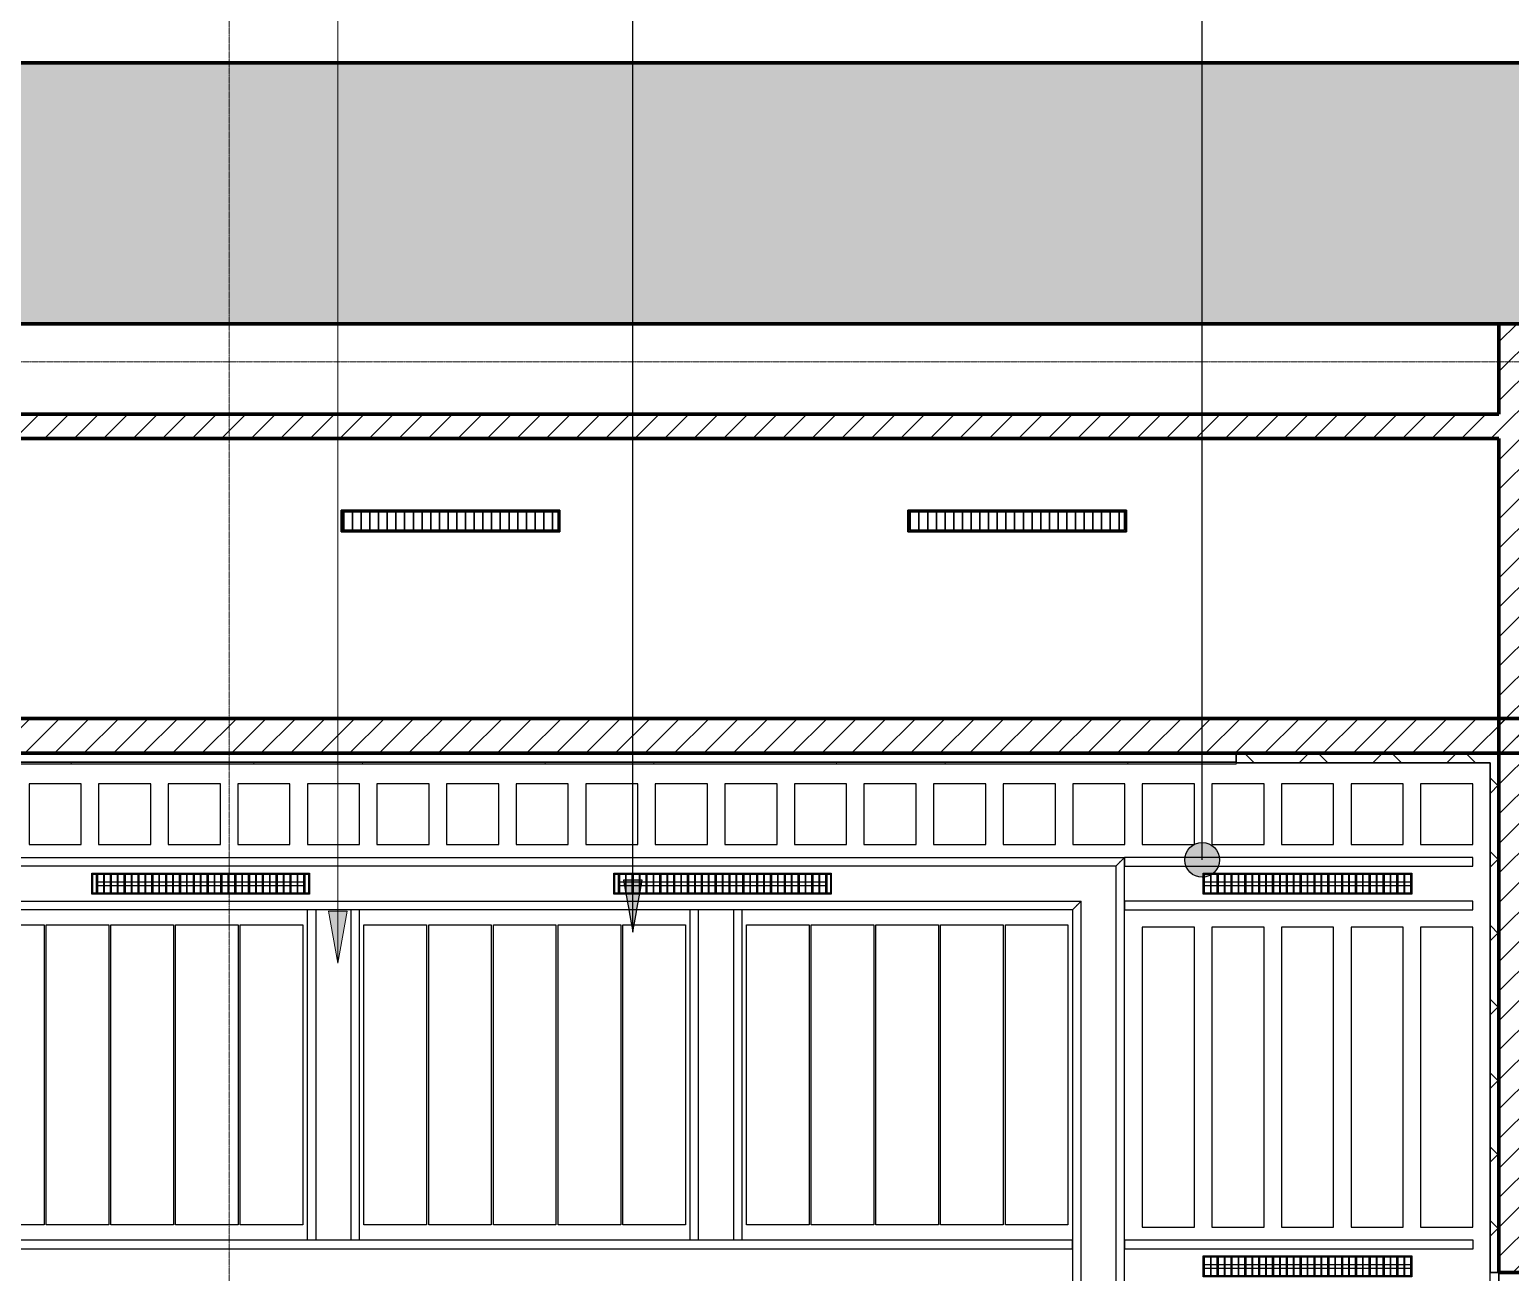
# Model space of a CAD drawing. Header units: millimetres. Extents: x -853432 to -773672, y -18171 to 22484.
# Drawn here: x -837029 to -828516, y 6959 to 14105 of the extents above; entities that cross this region are included whole.
import ezdxf
from ezdxf.xclip import XClip

# ---------------------------------------------------------------- set-up
doc = ezdxf.new("R2010")
doc.units = ezdxf.units.MM
doc.header["$XCLIPFRAME"] = 0
doc.linetypes.add('DPA_Grid _ Level 100', pattern=[10, 5.5, -1.6, 1.3, -1.6])
for name, color, linetype in [('000 - WIPEOUT', 250, 'Continuous'), ('001 - ASCESSORIES', 251, 'Continuous'), ('A04_TUBE SERIES', 2, 'Continuous'), ('A11_ALU.SOLID SHEET', 2, 'Continuous')]:
    doc.layers.add(name, color=color, linetype=linetype)
for name, color, linetype, lineweight in [('A-ANNO-NOTE', 3, 'Continuous', 25), ('A-GLAZ-CURT', 2, 'Continuous', 9), ('A-ROOM-IDEN', 3, 'Continuous', 25), ('A-WALL', 5, 'Continuous', 35), ('A-WALL-FNSH', 2, 'Continuous', 35), ('A-WALL-PATT', 1, 'Continuous', 35), ('E-LITE-EQPM', 2, 'Continuous', 35), ('G-ANNO-TEXT', 3, 'Continuous', 9), ('S-GRID', 251, 'Continuous', 9), ('WALL-E', 2, 'Continuous', 35)]:
    doc.layers.add(name, color=color, linetype=linetype, lineweight=lineweight)
pattern_1 = [(45, (0, 0), (-84.852814, 84.852814), [])]
pattern_2 = [(45, (0, 0), (-212.13203, 212.13203), []), (135, (0, 0), (-212.13203, -212.13203), [])]

# ---------------------------------------------------------------- blocks, each defined once
blk = doc.blocks.new('DPA_AR_LIGHTING_L4 - Standart-18564236-4251-01 ENLARGED CONCOURSE LEVEL - REFLECTED CEILING PLAN - SHEET 2')
at = {"layer": 'E-LITE-EQPM'}
for p, q in [((127.3, -170.9), (127.3, -45.9)), ((127.3, -45.9), (1384.3, -45.9)), ((1381.3, -48.9), (130.3, -48.9)), ((130.3, -48.9), (130.3, -167.9)), ((130.3, -167.9), (130.3, -48.9)), ((130.3, -48.9), (1381.3, -48.9)), ((1374.3, -55.9), (137.3, -55.9)), ((137.3, -160.9), (137.3, -55.9)), ((142.3, -55.9), (142.3, -160.9)), ((192.3, -55.9), (192.3, -160.9)), ((242.3, -55.9), (242.3, -160.9)), ((292.3, -55.9), (292.3, -160.9)), ((342.3, -55.9), (342.3, -160.9)), ((392.3, -55.9), (392.3, -160.9)), ((442.3, -55.9), (442.3, -160.9)), ((492.3, -55.9), (492.3, -160.9)), ((542.3, -55.9), (542.3, -160.9)), ((592.3, -55.9), (592.3, -160.9)), ((642.3, -55.9), (642.3, -160.9)), ((692.3, -55.9), (692.3, -160.9)), ((742.3, -55.9), (742.3, -160.9)), ((792.3, -55.9), (792.3, -160.9)), ((842.3, -55.9), (842.3, -160.9)), ((892.3, -55.9), (892.3, -160.9)), ((942.3, -55.9), (942.3, -160.9)), ((992.3, -55.9), (992.3, -160.9)), ((1042.3, -55.9), (1374.3, -55.9)), ((1042.3, -55.9), (1042.3, -160.9)), ((1092.3, -55.9), (1092.3, -160.9)), ((1142.3, -55.9), (1142.3, -160.9)), ((1192.3, -55.9), (1192.3, -160.9)), ((1242.3, -55.9), (1242.3, -160.9)), ((1292.3, -55.9), (1292.3, -160.9)), ((1342.3, -55.9), (1342.3, -160.9)), ((1374.3, -55.9), (1374.3, -160.9)), ((1381.3, -167.9), (1381.3, -48.9)), ((1381.3, -48.9), (1381.3, -167.9)), ((1384.3, -45.9), (1384.3, -170.9)), ((130.3, -167.9), (1381.3, -167.9)), ((1381.3, -167.9), (130.3, -167.9)), ((1374.3, -160.9), (137.3, -160.9)), ((1384.3, -170.9), (127.3, -170.9))]:
    blk.add_line(p, q, dxfattribs=at)
blk = doc.blocks.new('*U2464')
at = {"layer": 'S-GRID', "linetype": 'DPA_Grid _ Level 100'}
for p, q in [((0, -21399.8), (0, 17622.8)), ((57000, 8615), (-16649.5, 8615))]:
    blk.add_line(p, q, dxfattribs=at)
blk = doc.blocks.new('System Panel - W-06 Feature Wall Printed Pattern-18626475-4251-01 ENLARGED CONCOURSE LEVEL - REFLECTED CEILING PLAN - SHEET 2')
at = {"layer": 'A-GLAZ-CURT'}
for p, q in [((-311.2, 42.5), (-311.2, 57.5)), ((-311.2, 57.5), (311.2, 57.5)), ((311.2, 42.5), (-311.2, 42.5)), ((311.2, 57.5), (311.2, 42.5))]:
    blk.add_line(p, q, dxfattribs=at)
blk = doc.blocks.new('System Panel - W-06 Feature Wall Printed Pattern-18625738-4251-01 ENLARGED CONCOURSE LEVEL - REFLECTED CEILING PLAN - SHEET 2')
at = {"layer": 'A-GLAZ-CURT'}
for p, q in [((-525, 42.5), (-525, 57.5)), ((-525, 57.5), (525, 57.5)), ((525, 42.5), (-525, 42.5)), ((525, 57.5), (525, 42.5))]:
    blk.add_line(p, q, dxfattribs=at)
blk = doc.blocks.new('System Panel - W-06 Feature Wall Printed Pattern-18626476-4251-01 ENLARGED CONCOURSE LEVEL - REFLECTED CEILING PLAN - SHEET 2')
at = {"layer": 'A-GLAZ-CURT'}
for p, q in [((-312.7, 42.5), (-312.7, 57.5)), ((-312.7, 57.5), (312.7, 57.5)), ((312.7, 42.5), (-312.7, 42.5)), ((312.7, 57.5), (312.7, 42.5))]:
    blk.add_line(p, q, dxfattribs=at)
blk = doc.blocks.new('System Panel - W-06 Feature Wall Printed Pattern-18626477-4251-01 ENLARGED CONCOURSE LEVEL - REFLECTED CEILING PLAN - SHEET 2')
at = {"layer": 'A-GLAZ-CURT'}
for p, q in [((-312.5, 42.5), (-312.5, 57.5)), ((-312.5, 57.5), (312.5, 57.5)), ((312.5, 42.5), (-312.5, 42.5)), ((312.5, 57.5), (312.5, 42.5))]:
    blk.add_line(p, q, dxfattribs=at)
blk = doc.blocks.new('*U634')
at = {"layer": 'A-GLAZ-CURT', "rotation": 180}
for name, p in [('System Panel - W-06 Feature Wall Printed Pattern-18626477-4251-01 ENLARGED CONCOURSE LEVEL - REFLECTED CEILING PLAN - SHEET 2', (-1220.7, 6359)), ('System Panel - W-06 Feature Wall Printed Pattern-18625738-4251-01 ENLARGED CONCOURSE LEVEL - REFLECTED CEILING PLAN - SHEET 2', (-383.2, 6359)), ('System Panel - W-06 Feature Wall Printed Pattern-18626477-4251-01 ENLARGED CONCOURSE LEVEL - REFLECTED CEILING PLAN - SHEET 2', (454.3, 6359)), ('System Panel - W-06 Feature Wall Printed Pattern-18625738-4251-01 ENLARGED CONCOURSE LEVEL - REFLECTED CEILING PLAN - SHEET 2', (1291.8, 6359)), ('System Panel - W-06 Feature Wall Printed Pattern-18626477-4251-01 ENLARGED CONCOURSE LEVEL - REFLECTED CEILING PLAN - SHEET 2', (2129.3, 6359)), ('System Panel - W-06 Feature Wall Printed Pattern-18625738-4251-01 ENLARGED CONCOURSE LEVEL - REFLECTED CEILING PLAN - SHEET 2', (2966.8, 6359)), ('System Panel - W-06 Feature Wall Printed Pattern-18626476-4251-01 ENLARGED CONCOURSE LEVEL - REFLECTED CEILING PLAN - SHEET 2', (3804.6, 6359)), ('System Panel - W-06 Feature Wall Printed Pattern-18625738-4251-01 ENLARGED CONCOURSE LEVEL - REFLECTED CEILING PLAN - SHEET 2', (4642.3, 6359)), ('System Panel - W-06 Feature Wall Printed Pattern-18626475-4251-01 ENLARGED CONCOURSE LEVEL - REFLECTED CEILING PLAN - SHEET 2', (5478.6, 6359))]:
    blk.add_blockref(name, p, dxfattribs=at)
blk = doc.blocks.new('*U870')
at = {"color": 1}
blk.add_wipeout([(600, -60), (-600, -60), (-600, 60), (600, 60)], dxfattribs=at).dxf.layer = '000 - WIPEOUT'
at = {"layer": '001 - ASCESSORIES', "color": 0}
blk.add_lwpolyline([(600, -60), (-600, -60), (-600, 60), (600, 60)], close=True, dxfattribs=at)
at = {"layer": '001 - ASCESSORIES'}
for points in [[(-593.5, -55), (-598.5, -55), (-598.5, 55), (-593.5, 55)], [(595, -55), (-595, -55), (-595, 55), (595, 55)], [(-558.8, -55), (-553.8, -55), (-553.8, 55), (-558.8, 55)], [(-514, -55), (-519, -55), (-519, 55), (-514, 55)], [(-479.3, -55), (-474.3, -55), (-474.3, 55), (-479.3, 55)], [(-434.6, -55), (-439.6, -55), (-439.6, 55), (-434.6, 55)], [(-399.8, -55), (-394.8, -55), (-394.8, 55), (-399.8, 55)], [(-355.1, -55), (-360.1, -55), (-360.1, 55), (-355.1, 55)], [(-320.4, -55), (-315.4, -55), (-315.4, 55), (-320.4, 55)], [(-275.6, -55), (-280.6, -55), (-280.6, 55), (-275.6, 55)], [(-240.9, -55), (-235.9, -55), (-235.9, 55), (-240.9, 55)], [(-196.2, -55), (-201.2, -55), (-201.2, 55), (-196.2, 55)], [(-161.4, -55), (-156.4, -55), (-156.4, 55), (-161.4, 55)], [(-116.7, -55), (-121.7, -55), (-121.7, 55), (-116.7, 55)], [(-82, -55), (-77, -55), (-77, 55), (-82, 55)], [(-37.2, -55), (-42.2, -55), (-42.2, 55), (-37.2, 55)], [(-2.5, -55), (2.5, -55), (2.5, 55), (-2.5, 55)], [(42.2, -55), (37.2, -55), (37.2, 55), (42.2, 55)], [(77, -55), (82, -55), (82, 55), (77, 55)], [(121.7, -55), (116.7, -55), (116.7, 55), (121.7, 55)], [(156.4, -55), (161.4, -55), (161.4, 55), (156.4, 55)], [(201.2, -55), (196.2, -55), (196.2, 55), (201.2, 55)], [(235.9, -55), (240.9, -55), (240.9, 55), (235.9, 55)], [(280.6, -55), (275.6, -55), (275.6, 55), (280.6, 55)], [(315.4, -55), (320.4, -55), (320.4, 55), (315.4, 55)], [(360.1, -55), (355.1, -55), (355.1, 55), (360.1, 55)], [(394.8, -55), (399.8, -55), (399.8, 55), (394.8, 55)], [(439.6, -55), (434.6, -55), (434.6, 55), (439.6, 55)], [(474.3, -55), (479.3, -55), (479.3, 55), (474.3, 55)], [(519, -55), (514, -55), (514, 55), (519, 55)], [(553.8, -55), (558.8, -55), (558.8, 55), (553.8, 55)], [(598.5, -55), (593.5, -55), (593.5, 55), (598.5, 55)]]:
    blk.add_lwpolyline(points, close=True, dxfattribs=at)
for points in [[(-593.5, 10), (-558.8, 10)], [(-553.8, 10), (-519, 10)], [(-514, 10), (-479.3, 10)], [(-474.3, 10), (-439.6, 10)], [(-434.6, 10), (-399.8, 10)], [(-394.8, 10), (-360.1, 10)], [(-355.1, 10), (-320.4, 10)], [(-315.4, 10), (-280.6, 10)], [(-275.6, 10), (-240.9, 10)], [(-235.9, 10), (-201.2, 10)], [(-196.2, 10), (-161.4, 10)], [(-156.4, 10), (-121.7, 10)], [(-116.7, 10), (-82, 10)], [(-77, 10), (-42.2, 10)], [(-37.2, 10), (-2.5, 10)], [(2.5, 10), (37.2, 10)], [(42.2, 10), (77, 10)], [(82, 10), (116.7, 10)], [(121.7, 10), (156.4, 10)], [(161.4, 10), (196.2, 10)], [(201.2, 10), (235.9, 10)], [(240.9, 10), (275.6, 10)], [(280.6, 10), (315.4, 10)], [(320.4, 10), (355.1, 10)], [(360.1, 10), (394.8, 10)], [(399.8, 10), (434.6, 10)], [(439.6, 10), (474.3, 10)], [(479.3, 10), (514, 10)], [(519, 10), (553.8, 10)], [(558.8, 10), (593.5, 10)], [(-593.5, -10), (-558.8, -10)], [(-553.8, -10), (-519, -10)], [(-514, -10), (-479.3, -10)], [(-474.3, -10), (-439.6, -10)], [(-434.6, -10), (-399.8, -10)], [(-394.8, -10), (-360.1, -10)], [(-355.1, -10), (-320.4, -10)], [(-315.4, -10), (-280.6, -10)], [(-275.6, -10), (-240.9, -10)], [(-235.9, -10), (-201.2, -10)], [(-196.2, -10), (-161.4, -10)], [(-156.4, -10), (-121.7, -10)], [(-116.7, -10), (-82, -10)], [(-77, -10), (-42.2, -10)], [(-37.2, -10), (-2.5, -10)], [(2.5, -10), (37.2, -10)], [(42.2, -10), (77, -10)], [(82, -10), (116.7, -10)], [(121.7, -10), (156.4, -10)], [(161.4, -10), (196.2, -10)], [(201.2, -10), (235.9, -10)], [(240.9, -10), (275.6, -10)], [(280.6, -10), (315.4, -10)], [(320.4, -10), (355.1, -10)], [(360.1, -10), (394.8, -10)], [(399.8, -10), (434.6, -10)], [(439.6, -10), (474.3, -10)], [(479.3, -10), (514, -10)], [(519, -10), (553.8, -10)], [(558.8, -10), (593.5, -10)]]:
    blk.add_lwpolyline(points, dxfattribs=at)
blk = doc.blocks.new('*U876')
blk.add_attdef('EXTR.OVL-LENGTH_', (-25, -59.1), '', height=5)
blk.add_wipeout([(-25, 0), (25, 0), (25, 2003), (-25, 2003)]).dxf.layer = '000 - WIPEOUT'
blk.add_point((0, 0))
at = {"layer": 'A04_TUBE SERIES', "color": 0}
blk.add_lwpolyline([(-25, 0), (25, 0), (25, 2003), (-25, 2003)], close=True, dxfattribs=at)
blk = doc.blocks.new('*U877')
blk.add_attdef('EXTR.OVL-LENGTH_', (-25, -59.1), '', height=5)
blk.add_wipeout([(-25, 0), (25, 0), (25, 2002), (-25, 2002)]).dxf.layer = '000 - WIPEOUT'
blk.add_point((0, 0))
at = {"layer": 'A04_TUBE SERIES', "color": 0}
blk.add_lwpolyline([(-25, 0), (25, 0), (25, 2002), (-25, 2002)], close=True, dxfattribs=at)
blk = doc.blocks.new('*U1007')
at = {"color": 3}
for points in [[(-862.5, 950), (862.5, 950), (862.5, 650), (-862.5, 650)], [(-862.5, 550), (862.5, 550), (862.5, 250), (-862.5, 250)], [(-862.5, 150), (862.5, 150), (862.5, -150), (-862.5, -150)], [(-862.5, -250), (862.5, -250), (862.5, -550), (-862.5, -550)], [(-862.5, -650), (862.5, -650), (862.5, -950), (-862.5, -950)]]:
    blk.add_wipeout(points, dxfattribs=at).dxf.layer = '000 - WIPEOUT'
at = {"layer": 'A11_ALU.SOLID SHEET', "color": 0, "linetype": 'ByBlock'}
for points in [[(-862.5, 650), (862.5, 650), (862.5, 950), (-862.5, 950)], [(-862.5, 250), (862.5, 250), (862.5, 550), (-862.5, 550)], [(-862.5, -150), (862.5, -150), (862.5, 150), (-862.5, 150)], [(-862.5, -550), (862.5, -550), (862.5, -250), (-862.5, -250)], [(-862.5, -950), (862.5, -950), (862.5, -650), (-862.5, -650)]]:
    blk.add_lwpolyline(points, close=True, dxfattribs=at)
blk = doc.blocks.new('*U1008')
at = {"color": 3}
for points in [[(-175, 2150), (175, 2150), (175, 1850), (-175, 1850)], [(-175, 1750), (175, 1750), (175, 1450), (-175, 1450)], [(-175, 1350), (175, 1350), (175, 1050), (-175, 1050)], [(-175, 950), (175, 950), (175, 650), (-175, 650)], [(-175, 550), (175, 550), (175, 250), (-175, 250)], [(-175, 150), (175, 150), (175, -150), (-175, -150)], [(-175, -250), (175, -250), (175, -550), (-175, -550)], [(-175, -650), (175, -650), (175, -950), (-175, -950)], [(-175, -1050), (175, -1050), (175, -1350), (-175, -1350)], [(-175, -1450), (175, -1450), (175, -1750), (-175, -1750)], [(-175, -1850), (175, -1850), (175, -2150), (-175, -2150)], [(-175, -2250), (175, -2250), (175, -2550), (-175, -2550)], [(-175, -2650), (175, -2650), (175, -2950), (-175, -2950)], [(-175, -3050), (175, -3050), (175, -3350), (-175, -3350)], [(-175, -3450), (175, -3450), (175, -3750), (-175, -3750)], [(-175, -3850), (175, -3850), (175, -4150), (-175, -4150)], [(-175, -4250), (175, -4250), (175, -4550), (-175, -4550)], [(-175, -4650), (175, -4650), (175, -4950), (-175, -4950)], [(-175, -5050), (175, -5050), (175, -5350), (-175, -5350)], [(-175, -5450), (175, -5450), (175, -5750), (-175, -5750)], [(-175, -5850), (175, -5850), (175, -6150), (-175, -6150)]]:
    blk.add_wipeout(points, dxfattribs=at).dxf.layer = '000 - WIPEOUT'
at = {"layer": 'A11_ALU.SOLID SHEET', "color": 0, "linetype": 'ByBlock'}
for points in [[(-175, 1850), (175, 1850), (175, 2150), (-175, 2150)], [(-175, 1450), (175, 1450), (175, 1750), (-175, 1750)], [(-175, 1050), (175, 1050), (175, 1350), (-175, 1350)], [(-175, 650), (175, 650), (175, 950), (-175, 950)], [(-175, 250), (175, 250), (175, 550), (-175, 550)], [(-175, -150), (175, -150), (175, 150), (-175, 150)], [(-175, -550), (175, -550), (175, -250), (-175, -250)], [(-175, -950), (175, -950), (175, -650), (-175, -650)], [(-175, -1350), (175, -1350), (175, -1050), (-175, -1050)], [(-175, -1750), (175, -1750), (175, -1450), (-175, -1450)], [(-175, -2150), (175, -2150), (175, -1850), (-175, -1850)], [(-175, -2550), (175, -2550), (175, -2250), (-175, -2250)], [(-175, -2950), (175, -2950), (175, -2650), (-175, -2650)], [(-175, -3350), (175, -3350), (175, -3050), (-175, -3050)], [(-175, -3750), (175, -3750), (175, -3450), (-175, -3450)], [(-175, -4150), (175, -4150), (175, -3850), (-175, -3850)], [(-175, -4550), (175, -4550), (175, -4250), (-175, -4250)], [(-175, -4950), (175, -4950), (175, -4650), (-175, -4650)], [(-175, -5350), (175, -5350), (175, -5050), (-175, -5050)], [(-175, -5750), (175, -5750), (175, -5450), (-175, -5450)], [(-175, -6150), (175, -6150), (175, -5850), (-175, -5850)]]:
    blk.add_lwpolyline(points, close=True, dxfattribs=at)
blk = doc.blocks.new('*U1213')
blk.add_lwpolyline([(-83950, 6309), (-96205.2, 6309), (-96205.2, 8125), (-104695, 8125), (-104695, 7050), (-108275, 7050), (-108275, 3850), (-101417.5, 3850), (-101417.5, 550), (-83950, 550)], close=True)
for p in [(-85000, 5615), (-85000, 3415)]:
    blk.add_blockref('*U870', p)
at = {"layer": 'A11_ALU.SOLID SHEET', "color": 0, "linetype": 'ByBlock', "rotation": 90}
for name, p in [('*U1008', (-90200, 6015)), ('*U1007', (-85000, 4502.5))]:
    blk.add_blockref(name, p, dxfattribs=at)
at = {"layer": 'A04_TUBE SERIES', "color": 0, "linetype": 'ByBlock', "rotation": 270}
for name, p in [('*U877', (-86051.5, 5740)), ('*U877', (-86051.5, 5490)), ('*U876', (-86051.5, 3540))]:
    blk.add_blockref(name, p, dxfattribs=at)
blk = doc.blocks.new('*U919')
blk.add_wipeout([(-25, -25), (25, 25), (25, 13422), (-25, 13472)]).dxf.layer = '000 - WIPEOUT'
blk.add_point((0, 0))
at = {"layer": 'A04_TUBE SERIES', "color": 0}
blk.add_lwpolyline([(-25, -25), (25, 25), (25, 13422), (-25, 13472)], close=True, dxfattribs=at)
blk.add_attdef('EXTR.OVL-LENGTH_', (-25, -59.1), '', height=5)
blk = doc.blocks.new('*U920')
blk.add_wipeout([(-25, -25), (25, 25), (25, 12922), (-25, 12972)]).dxf.layer = '000 - WIPEOUT'
blk.add_point((0, 0))
at = {"layer": 'A04_TUBE SERIES', "color": 0}
blk.add_lwpolyline([(-25, -25), (25, 25), (25, 12922), (-25, 12972)], close=True, dxfattribs=at)
blk.add_attdef('EXTR.OVL-LENGTH_', (-25, -59.1), '', height=5)
blk = doc.blocks.new('*U921')
blk.add_attdef('EXTR.OVL-LENGTH_', (-25, -59.1), '', height=5)
blk.add_wipeout([(-25, 0), (25, 0), (25, 1900), (-25, 1900)]).dxf.layer = '000 - WIPEOUT'
blk.add_point((0, 0))
at = {"layer": 'A04_TUBE SERIES', "color": 0}
blk.add_lwpolyline([(-25, 0), (25, 0), (25, 1900), (-25, 1900)], close=True, dxfattribs=at)
blk = doc.blocks.new('*U922')
blk.add_attdef('EXTR.OVL-LENGTH_', (-25, -59.1), '', height=5)
blk.add_wipeout([(-25, 0), (25, 0), (25, 1900), (-25, 1900)]).dxf.layer = '000 - WIPEOUT'
blk.add_point((0, 0))
at = {"layer": 'A04_TUBE SERIES', "color": 0}
blk.add_lwpolyline([(-25, 0), (25, 0), (25, 1900), (-25, 1900)], close=True, dxfattribs=at)
blk = doc.blocks.new('*U923')
blk.add_wipeout([(-25, 25), (25, -25), (25, 4175), (-25, 4125)]).dxf.layer = '000 - WIPEOUT'
blk.add_point((0, 0))
at = {"layer": 'A04_TUBE SERIES', "color": 0}
blk.add_lwpolyline([(-25, 25), (25, -25), (25, 4175), (-25, 4125)], close=True, dxfattribs=at)
blk.add_attdef('EXTR.OVL-LENGTH_', (-25, -59.1), '', height=5)
blk = doc.blocks.new('*U924')
blk.add_attdef('EXTR.OVL-LENGTH_', (-25, -59.1), '', height=5)
blk.add_wipeout([(-25, 0), (25, 0), (25, 4675), (-25, 4625)]).dxf.layer = '000 - WIPEOUT'
blk.add_point((0, 0))
at = {"layer": 'A04_TUBE SERIES', "color": 0}
blk.add_lwpolyline([(-25, 0), (25, 0), (25, 4675), (-25, 4625)], close=True, dxfattribs=at)
blk = doc.blocks.new('*U927')
blk.add_attdef('EXTR.OVL-LENGTH_', (-25, -59.1), '', height=5)
blk.add_wipeout([(-25, 0), (25, 0), (25, 12897), (-25, 12897)]).dxf.layer = '000 - WIPEOUT'
blk.add_point((0, 0))
at = {"layer": 'A04_TUBE SERIES', "color": 0}
blk.add_lwpolyline([(-25, 0), (25, 0), (25, 12897), (-25, 12897)], close=True, dxfattribs=at)
blk = doc.blocks.new('*U995')
at = {"color": 6}
blk.add_point((-37.5, 0), dxfattribs=at)
at = {"color": 3}
blk.add_wipeout([(-862.5, -564), (862.5, -564), (862.5, -924), (-862.5, -924)], dxfattribs=at).dxf.layer = '000 - WIPEOUT'
at = {"layer": 'A11_ALU.SOLID SHEET', "color": 0, "linetype": 'ByBlock'}
blk.add_lwpolyline([(862.5, -924), (-862.5, -924), (-862.5, -564), (862.5, -564)], close=True, dxfattribs=at)
at = {"color": 3}
blk.add_wipeout([(-862.5, -192), (862.5, -192), (862.5, -552), (-862.5, -552)], dxfattribs=at).dxf.layer = '000 - WIPEOUT'
at = {"layer": 'A11_ALU.SOLID SHEET', "color": 0, "linetype": 'ByBlock'}
blk.add_lwpolyline([(862.5, -552), (-862.5, -552), (-862.5, -192), (862.5, -192)], close=True, dxfattribs=at)
at = {"color": 3}
blk.add_wipeout([(-862.5, 180), (862.5, 180), (862.5, -180), (-862.5, -180)], dxfattribs=at).dxf.layer = '000 - WIPEOUT'
at = {"layer": 'A11_ALU.SOLID SHEET', "color": 0, "linetype": 'ByBlock'}
blk.add_lwpolyline([(862.5, -180), (-862.5, -180), (-862.5, 180), (862.5, 180)], close=True, dxfattribs=at)
at = {"color": 3}
blk.add_wipeout([(-862.5, 552), (862.5, 552), (862.5, 192), (-862.5, 192)], dxfattribs=at).dxf.layer = '000 - WIPEOUT'
at = {"layer": 'A11_ALU.SOLID SHEET', "color": 0, "linetype": 'ByBlock'}
blk.add_lwpolyline([(862.5, 192), (-862.5, 192), (-862.5, 552), (862.5, 552)], close=True, dxfattribs=at)
at = {"color": 3}
blk.add_wipeout([(-862.5, 924), (862.5, 924), (862.5, 564), (-862.5, 564)], dxfattribs=at).dxf.layer = '000 - WIPEOUT'
at = {"layer": 'A11_ALU.SOLID SHEET', "color": 0, "linetype": 'ByBlock'}
blk.add_lwpolyline([(862.5, 564), (-862.5, 564), (-862.5, 924), (862.5, 924)], close=True, dxfattribs=at)
blk = doc.blocks.new('A$Ce4e27ef8')
at = {"layer": 'A04_TUBE SERIES', "color": 2, "xscale": -1, "rotation": 90}
for name, p in [('*U919', (13472, 4675)), ('*U920', (13222, 4425))]:
    blk.add_blockref(name, p, dxfattribs=at)
at = {"layer": 'A04_TUBE SERIES', "color": 2}
for name, p in [('*U924', (13472, 25)), ('*U923', (13222, 275)), ('*U921', (8823, 2500)), ('*U922', (9073, 2500)), ('*U921', (11022.5, 2500)), ('*U922', (11272.5, 2500))]:
    blk.add_blockref(name, p, dxfattribs=at)
at = {"layer": 'A04_TUBE SERIES', "color": 2, "rotation": 90.0000000000267}
blk.add_blockref('*U927', (13197, 2475), dxfattribs=at)
at = {"layer": 'A11_ALU.SOLID SHEET', "linetype": 'ByBlock', "rotation": 90}
for p in [(7848.25, 3450), (10047.75, 3450), (12247.25, 3450)]:
    blk.add_blockref('*U995', p, dxfattribs=at)
blk = doc.blocks.new('*U867')
at = {"color": 1}
blk.add_wipeout([(625, -60), (-625, -60), (-625, 60), (625, 60)], dxfattribs=at).dxf.layer = '000 - WIPEOUT'
at = {"layer": '001 - ASCESSORIES', "color": 0}
blk.add_lwpolyline([(625, -60), (-625, -60), (-625, 60), (625, 60)], close=True, dxfattribs=at)
at = {"layer": '001 - ASCESSORIES'}
for points in [[(620, -55), (-620, -55), (-620, 55), (620, 55)], [(-593.5, -55), (-598.5, -55), (-598.5, 55), (-593.5, 55)], [(-558.8, -55), (-553.8, -55), (-553.8, 55), (-558.8, 55)], [(-514, -55), (-519, -55), (-519, 55), (-514, 55)], [(-479.3, -55), (-474.3, -55), (-474.3, 55), (-479.3, 55)], [(-434.6, -55), (-439.6, -55), (-439.6, 55), (-434.6, 55)], [(-399.8, -55), (-394.8, -55), (-394.8, 55), (-399.8, 55)], [(-355.1, -55), (-360.1, -55), (-360.1, 55), (-355.1, 55)], [(-320.4, -55), (-315.4, -55), (-315.4, 55), (-320.4, 55)], [(-275.6, -55), (-280.6, -55), (-280.6, 55), (-275.6, 55)], [(-240.9, -55), (-235.9, -55), (-235.9, 55), (-240.9, 55)], [(-196.2, -55), (-201.2, -55), (-201.2, 55), (-196.2, 55)], [(-161.4, -55), (-156.4, -55), (-156.4, 55), (-161.4, 55)], [(-116.7, -55), (-121.7, -55), (-121.7, 55), (-116.7, 55)], [(-82, -55), (-77, -55), (-77, 55), (-82, 55)], [(-37.2, -55), (-42.2, -55), (-42.2, 55), (-37.2, 55)], [(-2.5, -55), (2.5, -55), (2.5, 55), (-2.5, 55)], [(42.2, -55), (37.2, -55), (37.2, 55), (42.2, 55)], [(77, -55), (82, -55), (82, 55), (77, 55)], [(121.7, -55), (116.7, -55), (116.7, 55), (121.7, 55)], [(156.4, -55), (161.4, -55), (161.4, 55), (156.4, 55)], [(201.2, -55), (196.2, -55), (196.2, 55), (201.2, 55)], [(235.9, -55), (240.9, -55), (240.9, 55), (235.9, 55)], [(280.6, -55), (275.6, -55), (275.6, 55), (280.6, 55)], [(315.4, -55), (320.4, -55), (320.4, 55), (315.4, 55)], [(360.1, -55), (355.1, -55), (355.1, 55), (360.1, 55)], [(394.8, -55), (399.8, -55), (399.8, 55), (394.8, 55)], [(439.6, -55), (434.6, -55), (434.6, 55), (439.6, 55)], [(474.3, -55), (479.3, -55), (479.3, 55), (474.3, 55)], [(519, -55), (514, -55), (514, 55), (519, 55)], [(553.8, -55), (558.8, -55), (558.8, 55), (553.8, 55)], [(598.5, -55), (593.5, -55), (593.5, 55), (598.5, 55)]]:
    blk.add_lwpolyline(points, close=True, dxfattribs=at)
for points in [[(-593.5, 10), (-558.8, 10)], [(-553.8, 10), (-519, 10)], [(-514, 10), (-479.3, 10)], [(-474.3, 10), (-439.6, 10)], [(-434.6, 10), (-399.8, 10)], [(-394.8, 10), (-360.1, 10)], [(-355.1, 10), (-320.4, 10)], [(-315.4, 10), (-280.6, 10)], [(-275.6, 10), (-240.9, 10)], [(-235.9, 10), (-201.2, 10)], [(-196.2, 10), (-161.4, 10)], [(-156.4, 10), (-121.7, 10)], [(-116.7, 10), (-82, 10)], [(-77, 10), (-42.2, 10)], [(-37.2, 10), (-2.5, 10)], [(2.5, 10), (37.2, 10)], [(42.2, 10), (77, 10)], [(82, 10), (116.7, 10)], [(121.7, 10), (156.4, 10)], [(161.4, 10), (196.2, 10)], [(201.2, 10), (235.9, 10)], [(240.9, 10), (275.6, 10)], [(280.6, 10), (315.4, 10)], [(320.4, 10), (355.1, 10)], [(360.1, 10), (394.8, 10)], [(399.8, 10), (434.6, 10)], [(439.6, 10), (474.3, 10)], [(479.3, 10), (514, 10)], [(519, 10), (553.8, 10)], [(558.8, 10), (593.5, 10)], [(-593.5, -10), (-558.8, -10)], [(-553.8, -10), (-519, -10)], [(-514, -10), (-479.3, -10)], [(-474.3, -10), (-439.6, -10)], [(-434.6, -10), (-399.8, -10)], [(-394.8, -10), (-360.1, -10)], [(-355.1, -10), (-320.4, -10)], [(-315.4, -10), (-280.6, -10)], [(-275.6, -10), (-240.9, -10)], [(-235.9, -10), (-201.2, -10)], [(-196.2, -10), (-161.4, -10)], [(-156.4, -10), (-121.7, -10)], [(-116.7, -10), (-82, -10)], [(-77, -10), (-42.2, -10)], [(-37.2, -10), (-2.5, -10)], [(2.5, -10), (37.2, -10)], [(42.2, -10), (77, -10)], [(82, -10), (116.7, -10)], [(121.7, -10), (156.4, -10)], [(161.4, -10), (196.2, -10)], [(201.2, -10), (235.9, -10)], [(240.9, -10), (275.6, -10)], [(280.6, -10), (315.4, -10)], [(320.4, -10), (355.1, -10)], [(360.1, -10), (394.8, -10)], [(399.8, -10), (434.6, -10)], [(439.6, -10), (474.3, -10)], [(479.3, -10), (514, -10)], [(519, -10), (553.8, -10)], [(558.8, -10), (593.5, -10)]]:
    blk.add_lwpolyline(points, dxfattribs=at)
blk = doc.blocks.new('*U1212')
at = {"layer": 'A11_ALU.SOLID SHEET'}
blk.add_blockref('A$Ce4e27ef8', (-99548.5, 1065), dxfattribs=at)
for p in [(-91363.5, 5615), (-88363, 5615)]:
    blk.add_blockref('*U867', p)

msp = doc.modelspace()

# ---------------------------------------------------------------- hatches: boundary and pattern name
at = {"layer": 'A-WALL-PATT', "lineweight": 9}
h = msp.add_hatch(dxfattribs=at)
h.set_pattern_fill('FP_1', color=256, style=0, pattern_type=2)
h.set_pattern_definition([(50, (0, 0), (728.7365, -63.75582), [76.2, -838.2]), (355, (0, 0), (-140.9716, 764.2276), [60.96, -670.56]), (100.451, (60.7, -5.3), (587.77, 700.46675), [64.76, -712.36]), (46.184, (0, 203.2), (1084.3162, -168.171), [114.3, -1257.3]), (96.636, (90.4, 189.2), (949.6099, 989.7098), [97.14, -1068.54]), (351.184, (0, 203.2), (949.6206, 989.7012), [91.44, -1005.84]), (21, (101.6, 152.4), (606.45787, -409.06057), [76.2, -838.2]), (326, (101.6, 152.4), (247.20834, 736.7529), [60.96, -670.56]), (71.451, (152.14, 118.3), (853.66825, 327.6855), [64.76, -712.36]), (37.5, (0, 0), (12.35469, 338.22012), [33.528, -628.904, 33.528, -647.192, -673.1]), (37.5, (0, 0), (12.35469, 338.22012), [-1343.152, 33.528, -639.572]), (7.5, (0, 0), (267.27887, 400.72213), [33.528, -354.584, 33.528, -613.664, -256.54]), (7.5, (0, 0), (267.27887, 400.72213), [-1035.304, 33.528, -223.012]), (327.5, (-226.57, 0), (542.36333, -22.915345), [33.528, -220.472, 33.528, -758.952, -1051.56]), (327.5, (-226.57, 0), (542.36333, -22.915345), [-1046.48, 33.528, -1018.032]), (317.5, (-328.17, 0), (592.51696, 101.7071), [33.528, -296.672, 33.528, -492.76, -746.76]), (317.5, (-328.17, 0), (592.51696, 101.7071), [-856.488, 33.528, -713.232])])
h.paths.add_polyline_path([(-778775, 12414), (-778775, 13914), (-847407.4, 13914), (-847407.4, 12414), (-783187.4, 12414)])
h = msp.add_hatch(dxfattribs=at)
h.set_pattern_fill('FP_2', color=256, style=0, pattern_type=2)
h.set_pattern_definition(pattern_1)
h.paths.add_polyline_path([(-828582.4, 11754), (-828582.4, 11894), (-840637.5, 11894), (-840637.5, 11754), (-831723.1, 11754)])

# ---------------------------------------------------------------- linework, layer by layer
at = {"layer": 'A-WALL', "color": 7, "lineweight": 70}
for p, q in [((-847407.4, 13914), (-778775, 13914)), ((-778775, 12414), (-847407.4, 12414)), ((-828582.4, 11894), (-828582.4, 12414)), ((-828582.4, 12414), (-828382.4, 12414)), ((-840637.5, 11894), (-828582.4, 11894)), ((-828582.4, 11754), (-840637.5, 11754))]:
    msp.add_line(p, q, dxfattribs=at)
at = {"layer": 'WALL-E'}
for p, q in [((-840637.5, 11894), (-828582.4, 11894)), ((-828582.4, 11894), (-840637.5, 11894)), ((-840637.5, 11754), (-828582.4, 11754)), ((-828582.4, 11754), (-840637.5, 11754))]:
    msp.add_line(p, q, dxfattribs=at)

# ---------------------------------------------------------------- block references
at = {"layer": 'A11_ALU.SOLID SHEET'}
ref = msp.add_blockref('*U1213', (-744682.4, 3579), dxfattribs=at)
XClip(ref).set_block_clipping_path([(-104690.1238047112, -9620.0029952966), (-34092.6543255156, 14392.9971737705)])

# ---------------------------------------------------------------- next in the draw order: hatches: boundary and pattern name
at = {"layer": 'A-WALL-PATT', "lineweight": 9}
h = msp.add_hatch(dxfattribs=at)
h.set_pattern_fill('FP_2', color=256, style=0, pattern_type=2)
h.set_pattern_definition(pattern_1)
h.paths.add_polyline_path([(-830592.5, 9944), (-830592.5, 10144), (-840837.5, 10144), (-840837.5, 9944), (-831723.1, 9944)])
h = msp.add_hatch(dxfattribs=at)
h.set_pattern_fill('FP_2', color=256, style=0, pattern_type=2)
h.set_pattern_definition(pattern_1)
h.paths.add_polyline_path([(-786082.4, 9944), (-786082.4, 10144), (-830592.5, 10144), (-830592.5, 9944), (-786107.4, 9944)])
h = msp.add_hatch(dxfattribs=at)
h.set_pattern_fill('FP_4', color=256, style=0, pattern_type=2)
h.set_pattern_definition(pattern_2)
h.paths.add_polyline_path([(-828632.4, 9888), (-828632.4, 9938), (-830092.5, 9938), (-830092.5, 9888), (-829517, 9888)])

# ---------------------------------------------------------------- next in the draw order: linework, layer by layer
at = {"layer": 'A-WALL', "color": 7, "lineweight": 70}
for p, q in [((-828582.4, 9944), (-828582.4, 11754)), ((-840637.5, 10144), (-830592.5, 10144)), ((-830592.5, 10144), (-786082.4, 10144)), ((-830592.5, 9944), (-840837.5, 9944)), ((-828632.4, 9944), (-830592.5, 9944)), ((-828632.4, 9944), (-828582.4, 9944)), ((-820607.4, 9944), (-828582.4, 9944))]:
    msp.add_line(p, q, dxfattribs=at)
at = {"layer": 'A-WALL-FNSH', "color": 250}
for p, q in [((-830092.5, 9888), (-830092.5, 9938)), ((-830092.5, 9938), (-828632.4, 9938)), ((-828632.4, 9888), (-830092.5, 9888)), ((-828632.4, 9938), (-828632.4, 9944))]:
    msp.add_line(p, q, dxfattribs=at)

# ---------------------------------------------------------------- next in the draw order: block references
ref = msp.add_blockref('*U1212', (-744682.4, 3579))
XClip(ref).set_block_clipping_path([(-104690.1238047112, -9620.0029952966), (-34092.6543255156, 14392.9971737705)])
at = {"layer": 'E-LITE-EQPM', "extrusion": (0, 0, -1), "rotation": 180}
for p in [(835365.6, 11170.9), (832108.5, 11170.9)]:
    msp.add_blockref('DPA_AR_LIGHTING_L4 - Standart-18564236-4251-01 ENLARGED CONCOURSE LEVEL - REFLECTED CEILING PLAN - SHEET 2', p, dxfattribs=at)

# ---------------------------------------------------------------- next in the draw order: hatches: boundary and pattern name
at = {"layer": 'A-ANNO-NOTE'}
msp.add_hatch(color=256, dxfattribs=at).paths.add_polyline_path([(-833561.5, 8914.9), (-833508.6, 9214.9), (-833614.4, 9214.9)])
at = {"layer": 'A-ROOM-IDEN'}
h = msp.add_hatch(color=256, dxfattribs=at)
edge = h.paths.add_edge_path()
edge.add_arc((-830288.2, 9330.6), 100, 0, 360)
at = {"layer": 'A-WALL-PATT', "lineweight": 9}
h = msp.add_hatch(dxfattribs=at)
h.set_pattern_fill('FP_2', color=256, style=0, pattern_type=2)
h.set_pattern_definition(pattern_1)
h.paths.add_polyline_path([(-828382.4, 6959), (-828382.4, 12414), (-828582.4, 12414), (-828582.4, 6959)])
h = msp.add_hatch(dxfattribs=at)
h.set_pattern_fill('FP_4', color=256, style=0, pattern_type=2)
h.set_pattern_definition(pattern_2)
h.paths.add_polyline_path([(-828582.4, 6959), (-828582.4, 9944), (-828632.4, 9944), (-828632.4, 6959)])
at = {"layer": 'G-ANNO-TEXT'}
msp.add_hatch(color=7, dxfattribs=at).paths.add_polyline_path([(-835257.5, 8736.8), (-835204.6, 9036.8), (-835310.4, 9036.8)])

# ---------------------------------------------------------------- next in the draw order: linework, layer by layer
at = {"layer": 'A-ANNO-NOTE'}
for p, q in [((-833561.5, 8914.9), (-833562, 17949)), ((-833508.6, 9214.9), (-833614.4, 9214.9)), ((-833614.4, 9214.9), (-833561.5, 8914.9)), ((-833561.5, 8914.9), (-833508.6, 9214.9))]:
    msp.add_line(p, q, dxfattribs=at)
at = {"layer": 'A-ROOM-IDEN'}
msp.add_line((-830288.2, 9330.6), (-830288.2, 15683.8), dxfattribs=at)
msp.add_circle((-830288.2, 9330.6), 100, dxfattribs=at)
at = {"layer": 'A-WALL', "color": 7, "lineweight": 70}
for p, q in [((-828582.4, 6959), (-828582.4, 9944)), ((-828582.4, 9944), (-828582.4, 6959)), ((-828382.4, 6959), (-828582.4, 6959))]:
    msp.add_line(p, q, dxfattribs=at)
at = {"layer": 'A-WALL-FNSH', "color": 250}
for p, q in [((-828632.4, 6959), (-828632.4, 9888)), ((-828582.4, 6959), (-828632.4, 6959))]:
    msp.add_line(p, q, dxfattribs=at)
at = {"layer": 'G-ANNO-TEXT', "color": 10}
for p, q in [((-835257.5, 8736.8), (-835257.5, 17998.6)), ((-835204.6, 9036.8), (-835310.4, 9036.8)), ((-835310.4, 9036.8), (-835257.5, 8736.8)), ((-835257.5, 8736.8), (-835204.6, 9036.8))]:
    msp.add_line(p, q, dxfattribs=at)
at = {"layer": 'WALL-E'}
for q in [(-828382.4, 6959), (-828582.4, 4027.4)]:
    msp.add_line((-828582.4, 6959), q, dxfattribs=at)

# ---------------------------------------------------------------- next in the draw order: block references
for name in ['*U2464', '*U634']:
    msp.add_blockref(name, (-835882.4, 3579))

doc.saveas('drawing.dxf')
